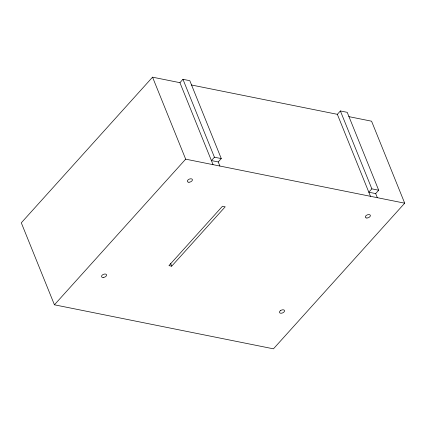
<?xml version="1.0" encoding="UTF-8"?>
<svg xmlns="http://www.w3.org/2000/svg" width="426" height="426" viewBox="0 0 426 426"><rect width="100%" height="100%" fill="white"/><g stroke="black" fill="none" stroke-linecap="round" stroke-linejoin="round"><path stroke-width="0.64" d="M213.053 164.665L179.926 82.676L152.551 77.175L21.3 222.814L54.427 304.803L273.449 348.825L404.7 203.186L371.573 121.197L348.761 116.612M179.926 82.676L182.956 79.316L189.804 80.69L221.27 158.578L218.24 161.944L211.397 160.565L214.427 157.205L221.27 158.578M54.427 304.803L185.677 159.164L404.7 203.186M171.694 266.181L225.2 206.802L222.463 206.253L168.952 265.632L171.694 266.181L170.506 263.252M191.338 84.971L337.349 114.322L340.379 110.957L347.227 112.336L378.693 190.225L375.668 193.585L368.82 192.211L371.85 188.846L378.693 190.225M375.668 193.585L377.324 197.685M340.379 110.957L371.85 188.846M337.349 114.322L370.476 196.306M218.24 161.944L219.896 166.039M182.956 79.316L214.427 157.205M152.551 77.175L185.677 159.164M280.425 310.676L279.962 311.097A2.684 1.518 -22 0 0 281.511 313.211A2.684 1.518 -22 0 0 284.493 310.49A2.684 1.518 -22 0 0 280.425 310.676M366.903 218.016A2.684 1.518 -22 0 0 370.354 215.391A2.684 1.518 -22 0 0 366.243 215.455A2.684 1.518 -22 0 0 366.903 218.016M188.947 182.248A2.684 1.518 -22 0 0 192.398 179.623A2.684 1.518 -22 0 0 188.287 179.681A2.684 1.518 -22 0 0 188.947 182.248M103.129 277.47A2.684 1.518 -22 0 0 106.58 274.845A2.684 1.518 -22 0 0 102.469 274.908A2.684 1.518 -22 0 0 103.129 277.47"/></g></svg>
